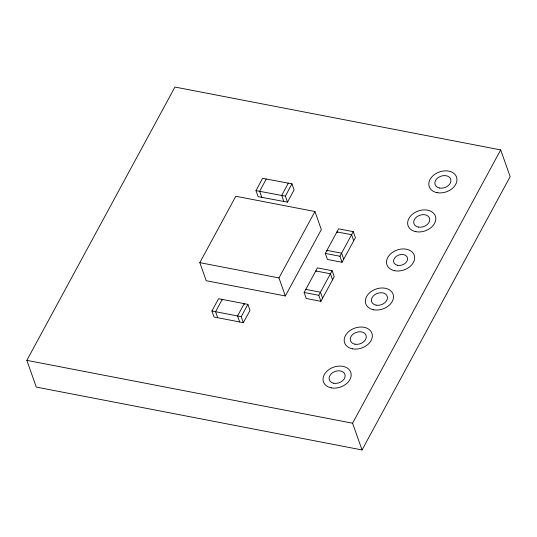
<?xml version="1.0" encoding="UTF-8"?>
<svg xmlns="http://www.w3.org/2000/svg" width="537" height="537" viewBox="0 0 537 537"><rect width="100%" height="100%" fill="white"/><g stroke="black" fill="none" stroke-linecap="round" stroke-linejoin="round"><path stroke-width="0.81" d="M255.988 190.635L262.566 178.318L291.953 183.829L294.088 189.843L287.51 202.16L258.116 196.649L255.988 190.635L285.382 196.146L287.51 202.16M266.238 179.009L259.66 191.326L261.794 197.341M288.282 183.144L281.71 195.455L283.838 201.469M285.382 196.146L291.953 183.829M26.85 360.354L174.941 87.048L500.685 149.91L510.15 176.646L362.059 449.952L36.315 387.09L26.85 360.354L352.587 423.216L362.059 449.952M199.811 262.653L235.797 196.253L314.944 211.524L321.327 229.567L285.348 295.974L206.201 280.703L199.811 262.653L278.958 277.931L285.348 295.974M211.914 311.004L218.579 298.706L247.893 304.365L250.02 310.379L243.355 322.677L214.041 317.018L211.914 311.004L241.227 316.662L243.355 322.677M241.227 316.662L247.893 304.365M278.958 277.931L314.944 211.524M304.123 292.464L317.448 267.869L332.101 270.702L334.236 276.716L320.904 301.311L306.251 298.478L304.123 292.464L318.777 295.296L320.904 301.311M325.274 253.424L338.605 228.829L353.259 231.655L355.393 237.669L342.062 262.264L327.409 259.438L325.274 253.424L339.934 256.25L342.062 262.264M318.777 295.296L332.101 270.702M339.934 256.25L353.259 231.655M352.587 423.216L500.685 149.91M305.788 289.389L320.441 292.222L322.576 298.236M353.722 240.744L351.594 234.729L336.941 231.903L337.176 232.568M343.727 259.19L341.599 253.175L326.946 250.349L327.181 251.014M332.571 279.79L330.436 273.776L315.783 270.943L316.018 271.615M244.463 304.325L244.228 303.66L237.562 315.957L239.697 321.972M222.479 300.082L222.244 299.418L215.579 311.715L217.707 317.729M331.275 387.862A14.472 10.532 -19.5 0 0 351.124 373.866A14.472 10.532 -19.5 0 0 328.913 369.584A14.472 10.532 -19.5 0 0 331.275 387.862M352.433 348.822A14.472 10.532 -19.5 0 0 372.282 334.826A14.472 10.532 -19.5 0 0 350.07 330.537A14.472 10.532 -19.5 0 0 352.433 348.822M373.584 309.775A14.472 10.532 -19.5 0 0 393.44 295.78A14.472 10.532 -19.5 0 0 371.228 291.49A14.472 10.532 -19.5 0 0 373.584 309.775M394.742 270.735A14.472 10.532 -19.5 0 0 414.598 256.74A14.472 10.532 -19.5 0 0 392.386 252.45A14.472 10.532 -19.5 0 0 394.742 270.735M415.9 231.689A14.472 10.532 -19.5 0 0 435.749 217.693A14.472 10.532 -19.5 0 0 413.537 213.404A14.472 10.532 -19.5 0 0 415.9 231.689M437.058 192.649A14.472 10.532 -19.5 0 0 456.906 178.646A14.472 10.532 -19.5 0 0 434.695 174.364A14.472 10.532 -19.5 0 0 437.058 192.649M354.93 344.21A8.27 6.021 -19.5 0 0 366.274 336.209A8.27 6.021 -19.5 0 0 353.581 333.759A8.27 6.021 -19.5 0 0 354.93 344.21M376.088 305.164A8.27 6.021 -19.5 0 0 387.432 297.169A8.27 6.021 -19.5 0 0 374.739 294.719A8.27 6.021 -19.5 0 0 376.088 305.164M397.662 265.352A7.236 5.269 -19.5 0 0 407.583 258.357A7.236 5.269 -19.5 0 0 396.481 256.209A7.236 5.269 -19.5 0 0 397.662 265.352M418.397 227.077A8.27 6.021 -19.5 0 0 429.741 219.083A8.27 6.021 -19.5 0 0 417.048 216.633A8.27 6.021 -19.5 0 0 418.397 227.077M439.555 188.037A8.27 6.021 -19.5 0 0 450.899 180.036A8.27 6.021 -19.5 0 0 438.205 177.586A8.27 6.021 -19.5 0 0 439.555 188.037M333.772 383.25A8.27 6.021 -19.5 0 0 345.116 375.256A8.27 6.021 -19.5 0 0 332.423 372.806A8.27 6.021 -19.5 0 0 333.772 383.25"/></g></svg>
